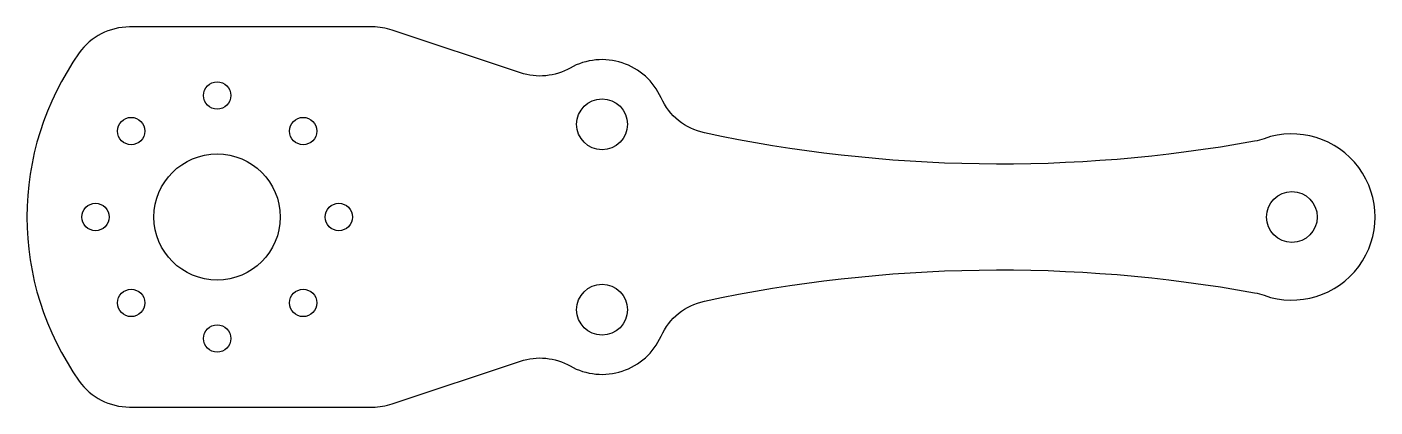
# Model space of a CAD drawing. Header units: millimetres. Extents: x -12.3 to 75.2, y -12.3 to 12.3.
import ezdxf

# ---------------------------------------------------------------- set-up
doc = ezdxf.new("R2010")
doc.units = ezdxf.units.MM

msp = doc.modelspace()

# ---------------------------------------------------------------- linework, layer by layer
msp.add_lwpolyline([(-5.689, -12.35), (10.101, -12.35, 0.080612), (11.366, -12.145), (19.698, -9.367, -0.212243), (22.932, -9.681, 0.441864), (28.833, -7.743, -0.239125), (31.647, -5.467, -0.098022), (67.377, -4.925, -0.040113), (67.996, -5.09, 1.415378), (67.996, 5.09, -0.040113), (67.377, 4.925, -0.098022), (31.647, 5.467, -0.239125), (28.833, 7.743, 0.441864), (22.932, 9.681, -0.212243), (19.698, 9.367), (11.366, 12.145, 0.080612), (10.101, 12.35), (-5.689, 12.35, 0.243053), (-8.951, 10.665, 0.318718), (-8.951, -10.665, 0.243053)], format="xyb", close=True)
for centre, radius in [((0, 7.9), 0.889), ((25, 6.025), 1.65), ((-5.586, 5.586), 0.889), ((5.586, 5.586), 0.889), ((0, 0), 4.1), ((-7.9, 0), 0.889), ((7.9, 0), 0.889), ((69.8, 0), 1.65), ((25, -6.025), 1.65), ((-5.586, -5.586), 0.889), ((5.586, -5.586), 0.889), ((0, -7.9), 0.889)]:
    msp.add_circle(centre, radius)

doc.saveas('drawing.dxf')
